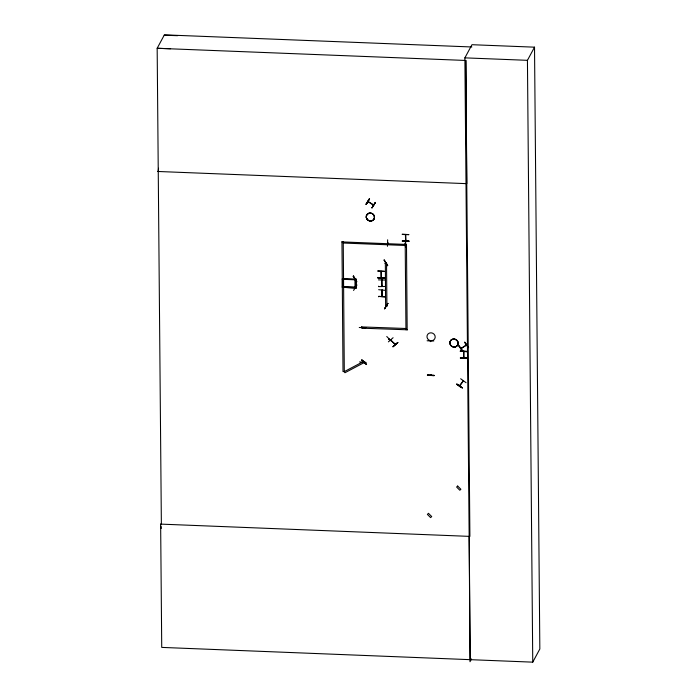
<?xml version="1.0" encoding="UTF-8"?>
<svg xmlns="http://www.w3.org/2000/svg" width="697" height="697" viewBox="0 0 697 697"><rect width="100%" height="100%" fill="white"/><g stroke="black" fill="none" stroke-linecap="round" stroke-linejoin="round"><path stroke-width="1.05" d="M355.2 287.887L355.566 287.521M386.251 305.852L386.007 306.279L385.641 305.565M342.262 279.279L355.583 279.828M378.61 286.188L378.549 286.641L385.241 286.458M402.326 240.909L409 241.084M402.369 240.805L409 241.049M408.947 241.493L402.317 241.249M460.421 357.735L460.36 358.188L467.051 357.979L460.421 357.718L467.007 358.11M359.556 361.917L366.195 362.457M377.905 277.484L384.535 277.789L384.474 278.242L377.852 277.894M378.68 296.809L378.732 296.364L385.31 296.844M434.039 375.753L427.4 375.108L434.092 375.3M158.245 171.488L158.533 168.247M460.97 348.422L466.302 345.093M390.799 339.779L391.313 340.31L390.634 339.918M390.677 340.005L395.26 344.736L395.487 344.248M395.243 344.466L395.06 344.109M394.798 344.344C396.75 344.414 390.956 341.495 391.043 339.639M381.764 280.386L382.026 279.819M382.148 286.101L381.973 285.709M463.958 357.639L463.888 357.125M463.331 380.527L462.799 381.259L463.252 381.172M459.942 385.729L463.435 380.893M382.156 290.797L382.191 290.022M382.087 290.283L382.104 296.626L382.209 295.789M386.626 263.292L385.188 263.422L385.711 262.9M382.069 280.394L381.642 280.037M381.851 286.153L382.148 285.657M382 286.336L381.956 280.028M405.419 234.741L405.61 240.761M405.436 240.439L405.907 240.265M463.766 351.567L463.662 357.761M463.958 357.195L463.627 357.631M463.81 357.883L463.836 351.358M362.414 327.782L362.849 327.599M362.858 361.795L362.701 361.316M362.719 361.403L363.154 361.229M363.006 361.917L362.98 361.29M381.303 277.65L381.259 271.325M381.973 295.781L382.278 295.859M430.702 340.868L430.302 340.92M430.528 375.117L430.554 374.585M430.851 375.178L430.894 374.69M355.662 279.183L355.461 287.861L355.662 279.323M385.354 296.713L378.671 296.469L385.363 296.661M434.039 375.456L427.4 375.108M388.011 242.774L388.046 243.07M364.209 361.97L364.287 361.752M388.508 339.273L388.891 339.178M459.558 385.729L460.02 385.162L459.968 385.746M463.217 381.146L463.522 380.667M342.393 278.8L356.054 279.34L356.141 287.905L342.323 287.364L342.401 278.661M387.61 243.244L387.776 242.765M381.294 272.022L381.433 271.717M363.433 361.525L344.301 371.623L343.011 371.571L341.957 241.737M343.246 241.789L344.301 371.623L344.954 372.729L364.095 362.632M343.255 243.035L405.21 245.475M366.169 204.308L369.488 198.924L366.256 204.238M368.051 201.389L367.911 201.895L368.199 201.398M369.576 198.854L366.213 204.36M368.6 201.642L368.33 202.113M373.296 204.517L373 205.014L373.104 204.561M375.343 202.383L372.032 207.776M373.522 205.031L373.688 204.761M373.775 204.892L367.981 201.555L373.418 205.232M342.401 278.931L356.045 279.41M470.257 659.571L464.882 57.86L471.965 44.704L534.521 47.169L539.835 648.994L532.752 662.15L161.73 647.4L160.641 524.109L469.891 536.394L465.692 60.456L157.165 48.285L161.364 524.222L160.641 524.196M353.571 275.986L353.196 276.265L356.838 281.806L353.553 275.995M355.304 278.539L355.618 278.556M355.914 278.565L355.365 279.018M355.418 287.504L355.862 287.957M355.731 287.251L342.314 286.833L355.592 287.373M356.969 284.986L353.562 290.449M355.688 287.774L355.601 279.297M355.993 287.861L355.679 288.253L355.967 287.765M387.645 239.812L387.462 246.311M377.826 271.168L384.517 271.36L377.835 270.828M384.108 260.147L387.75 265.688L384.195 260.016M385.659 262.708L385.075 263.222L385.833 263.135M385.354 263.196L385.624 306.157L387.001 306.044M385.432 263.196L385.868 262.935M402.256 234.48L408.947 234.636L402.256 234.14M378.488 279.872L385.127 280.028M381.111 277.397L381.032 271.386M387.532 265.723L384.169 260.033M405.915 240.709L405.785 234.427M405.515 240.622L405.558 247.043L405.61 240.186M359.251 327.503L365.89 327.729M381.817 286.084L381.695 280.002M405.157 243.445L405.009 243.967L405.462 243.75M405.462 243.532L405.288 243.976M405.201 244.229L405.959 329.751M407.248 329.794L361.665 328.165L361.743 326.754M381.965 290.013L381.834 296.478M407.161 329.96L406.49 244.281M362.553 327.459L362.553 328.104M362.518 328.034L362.78 327.468M385.293 290.361L378.654 289.699M385.824 305.521L385.537 306.018L386.208 306.088M384.587 308.788L387.863 303.369M386.225 305.765L386.007 306.279L385.519 305.948M387.872 303.378L384.5 308.876L387.889 303.509M361.926 359.687L366.57 364.54L361.621 360.018L366.552 364.54M362.823 361.665L362.754 361.342M363.154 361.673L363.085 361.159M364.731 361.464L364.418 362.187M532.752 662.15L527.437 60.325L534.521 47.169M386.757 336.503L391.453 341.251M388.987 338.637L388.795 339.369M388.386 341.852L393.091 337.723M390.677 340.066L390.904 339.587M391.148 340.458L391.365 339.97M397.778 342.427L392.969 346.784L397.787 342.584M405.95 328.496L361.656 326.919M427.095 340.772L433.787 340.964M430.302 340.981L430.302 341.565L430.702 341.312M430.999 374.942L430.598 374.542L430.563 375.125M459.062 345.825L462.869 351.279L459.044 345.843M461.092 348.143L461.649 348.273L461.205 348.422M461.283 348.413L466.589 345.059M461.693 348.117L461.562 347.925M467.861 347.036L464.829 342.236M460.299 351.419L466.99 351.567L460.308 351.061M462.346 387.915C457.52 386.033 452.301 380.24 462.364 387.88M460.647 378.741L466.084 382.705M463.191 380.78L459.663 385.537M471.521 658.935L470.013 661.732L469.168 536.368M365.934 204.169L369.279 198.793M371.937 207.863L375.369 202.531M371.998 207.88L375.343 202.487M456.857 384.056L462.39 387.854M392.969 346.784L397.804 342.471M462.581 351.445L458.818 345.991M353.205 276.247L356.55 281.937M355.949 288.088L342.332 287.251M464.62 342.305L468.619 347.69L464.812 342.244M354.956 279.305L355.052 287.852M430.528 341.635L430.528 340.99M385.633 305.73L386.147 306.044M164.187 35.233L177.604 35.678M170.582 48.729L157.165 48.285L164.396 34.85L471.834 46.978M464.882 57.86L527.437 60.325M157.522 171.462L466.781 183.66L465.944 60.465M341.87 241.903L406.403 244.447M466.938 351.34L460.308 351.079L466.929 351.68M377.852 277.659L384.535 277.789L377.844 277.937M342.793 278.817L342.872 287.364M363.346 361.691L364 362.797M160.972 526.305L161.295 528.422M386.539 263.449L386.913 306.21M405.401 240.517L405.427 247.026M428.498 513.349L427.383 514.386L430.598 517.601L431.713 516.555L428.498 513.349M457.659 486.053L456.613 487.037L459.828 490.244L460.883 489.268L457.659 486.053M427.54 338.646A4.173 3.929 28.3 0 0 434.675 338.925A4.173 3.929 28.3 0 0 431.06 332.809A4.173 3.929 28.3 0 0 427.54 338.646M450.436 344.937A4.173 3.929 28.3 0 0 457.572 345.224A4.173 3.929 28.3 0 0 453.947 339.108A4.173 3.929 28.3 0 0 450.436 344.937A4.199 3.955 28.3 0 0 457.615 345.189A4.199 3.955 28.3 0 0 453.974 339.03A4.199 3.955 28.3 0 0 450.436 344.902A4.173 3.929 28.3 0 0 457.615 345.137A4.173 3.929 28.3 0 0 453.991 339.021A4.173 3.929 28.3 0 0 450.48 344.858M366.796 218.963A4.173 3.929 28.3 0 0 373.923 219.241A4.173 3.929 28.3 0 0 370.307 213.125A4.173 3.929 28.3 0 0 366.796 218.963M366.84 218.875A4.165 3.921 28.3 0 0 373.967 219.154A4.165 3.921 28.3 0 0 370.351 213.047A4.165 3.921 28.3 0 0 366.84 218.875A4.199 3.955 28.3 0 0 373.975 219.206A4.199 3.955 28.3 0 0 370.334 213.047A4.199 3.955 28.3 0 0 366.796 218.919"/></g></svg>
